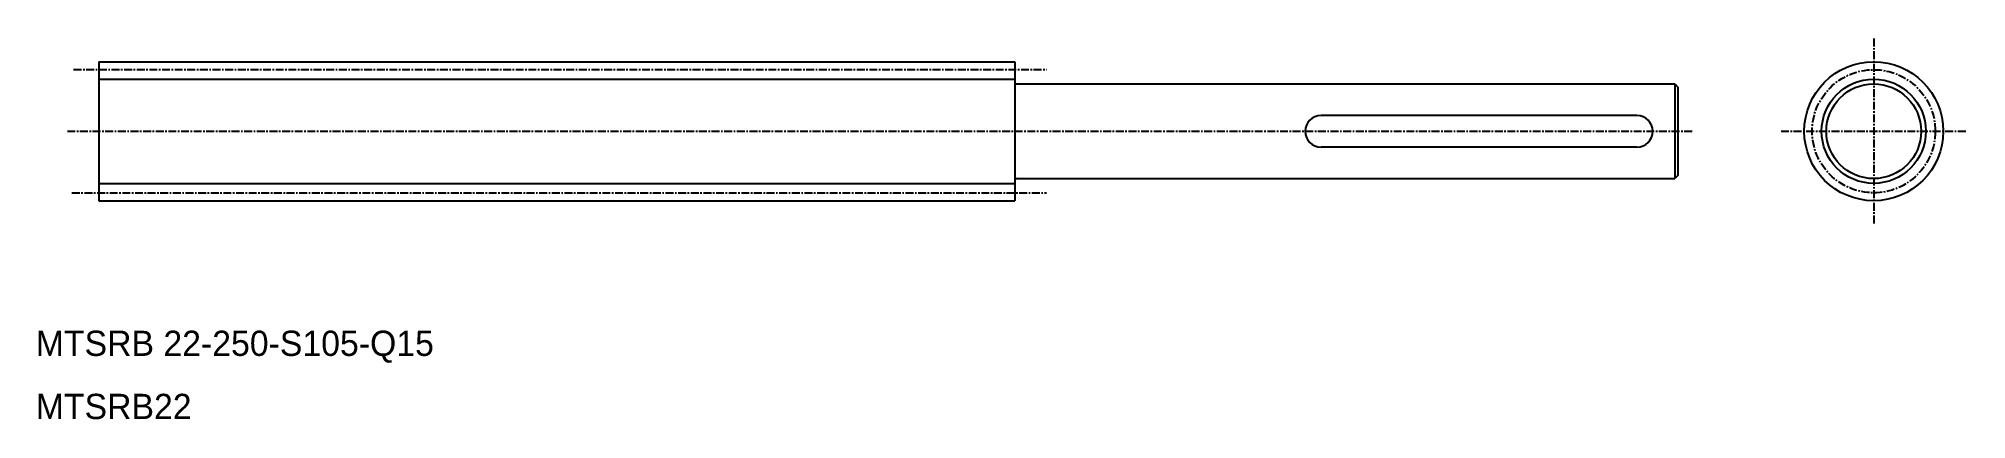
# Model space of a CAD drawing. Extents: x 10 to 316, y 10 to 70.
import ezdxf

# ---------------------------------------------------------------- set-up
doc = ezdxf.new("R2010")
doc.units = 0
doc.linetypes.add('CENTER', pattern=[2, 1.25, -0.25, 0.25, -0.25])
doc.layers.get('0').update_dxf_attribs({"linetype": 'CONTINUOUS'})
doc.layers.add('CENTER', color=1, linetype='CENTER')

msp = doc.modelspace()

# ---------------------------------------------------------------- linework, layer by layer
at = {"color": 7, "linetype": 'CONTINUOUS'}
for p, q in [((20, 66.57), (20, 44.57)), ((20, 66.57), (165, 66.57)), ((165, 66.57), (165, 44.57)), ((165.3, 63.07), (269.5, 63.07)), ((269.5, 63.07), (269.5, 48.07)), ((269.5, 63.07), (270, 62.57)), ((270, 62.57), (270, 48.57)), ((263.5, 58.07), (213.5, 58.07)), ((263.5, 53.07), (213.5, 53.07)), ((165.3, 48.07), (269.5, 48.07)), ((270, 48.57), (269.5, 48.07)), ((20, 44.57), (165, 44.57))]:
    msp.add_line(p, q, dxfattribs=at)
at = {"color": 3, "linetype": 'CONTINUOUS'}
for p, q in [((20, 63.82), (165, 63.82)), ((20, 47.32), (165, 47.32))]:
    msp.add_line(p, q, dxfattribs=at)
at = {"color": 7, "linetype": 'CONTINUOUS'}
for radius in [11, 7.5]:
    msp.add_circle((301, 55.57), radius, dxfattribs=at)
at = {"color": 3, "linetype": 'CONTINUOUS'}
msp.add_circle((301, 55.57), 8.25, dxfattribs=at)
at = {"color": 7, "linetype": 'CONTINUOUS'}
for centre, radius, start, end in [((165.3, 63.37), 0.3, 180, 270), ((213.5, 55.57), 2.5, 90, 270), ((263.5, 55.57), 2.5, 270, 90), ((165.3, 47.77), 0.3, 90, 180)]:
    msp.add_arc(centre, radius, start, end, dxfattribs=at)
at = {"layer": 'CENTER', "color": 1, "linetype": 'CENTER'}
for p, q in [((301, 70.24), (301, 40.89)), ((15.99, 65.32), (170, 65.32)), ((15, 55.57), (272.5, 55.57)), ((286.32, 55.57), (315.68, 55.57)), ((15.71, 45.82), (170, 45.82))]:
    msp.add_line(p, q, dxfattribs=at)
msp.add_circle((301, 55.57), 9.75, dxfattribs=at)

# ---------------------------------------------------------------- texts
at = {"color": 7, "linetype": 'CONTINUOUS'}
for s, p in [('MTSRB 22-250-S105-Q15', (10, 20)), ('MTSRB22', (10, 10))]:
    msp.add_text(s, height=4, dxfattribs=at).set_placement(p)

doc.saveas('drawing.dxf')
